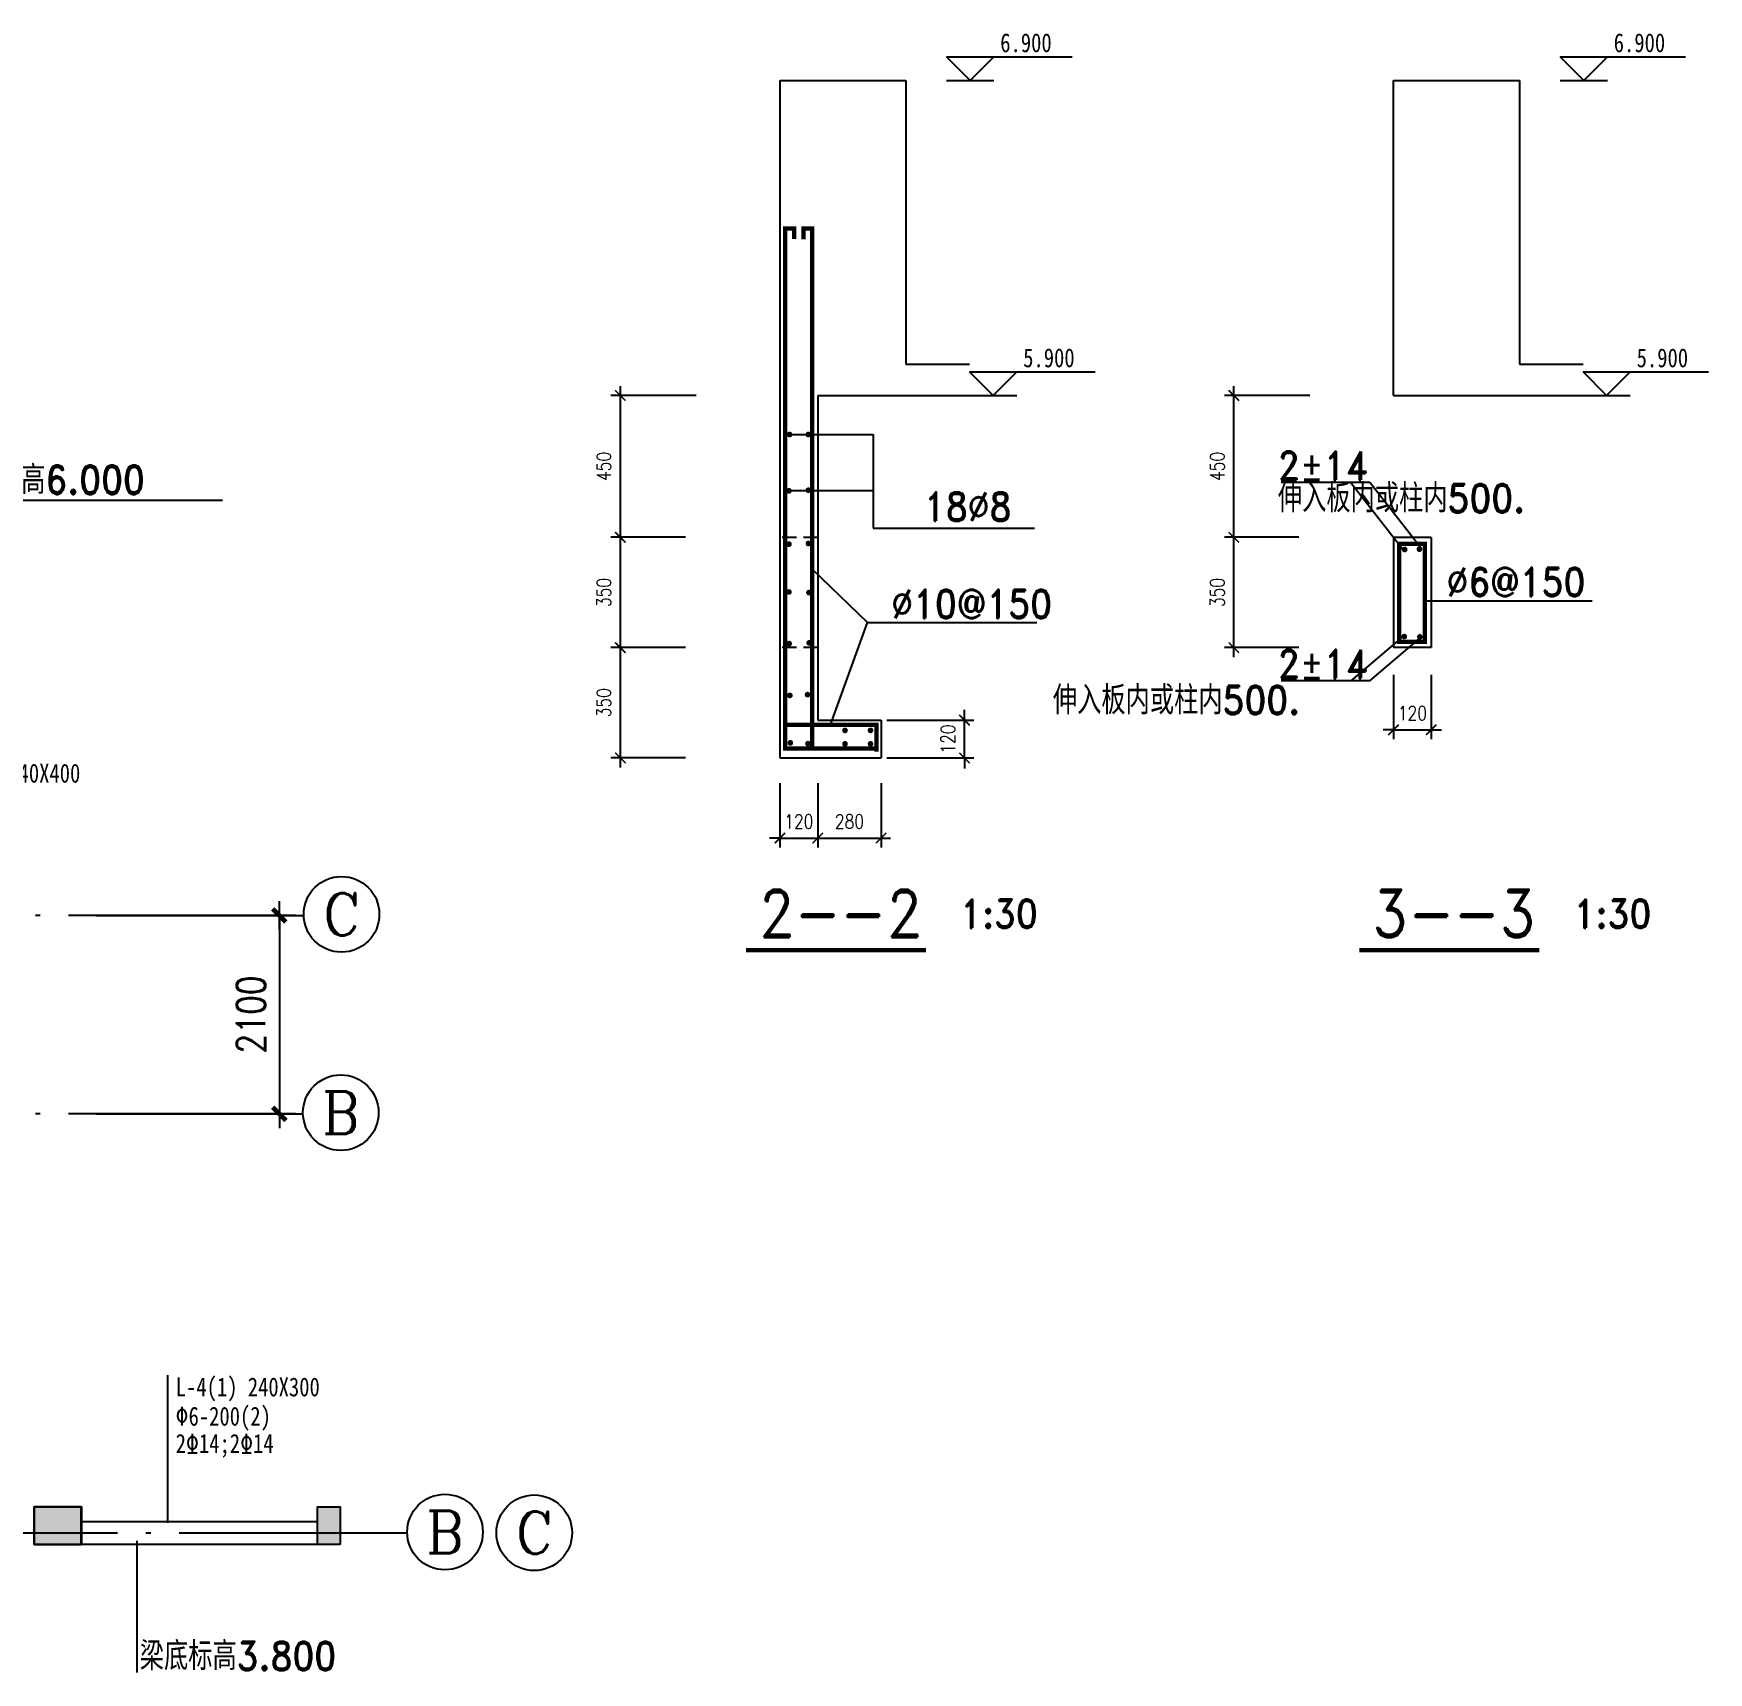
# Model space of a CAD drawing. Extents: x 79352 to 196427, y -253872 to -173208.
# Drawn here: x 178703 to 196427, y -192794 to -175454 of the extents above; entities that cross this region are included whole.
import ezdxf
from ezdxf.enums import TextEntityAlignment as Align

# ---------------------------------------------------------------- set-up
doc = ezdxf.new("R2010")
doc.units = 0
doc.header["$LTSCALE"] = 100
doc.header["$MEASUREMENT"] = 0
doc.header["$PDMODE"] = 34
doc.linetypes.add('ACAD_ISO04W100', pattern=[30.5, 24, -3, 0.5, -3])
doc.linetypes.add('DASHED', pattern=[0.75, 0.5, -0.25])
doc.layers.get('0').update_dxf_attribs({"color": 1, "linetype": 'CONTINUOUS'})
doc.layers.get('DEFPOINTS').update_dxf_attribs({"linetype": 'CONTINUOUS'})
for name, color, linetype in [('2', 200, 'CONTINUOUS'), ('211', 2, 'CONTINUOUS'), ('98', 7, 'CONTINUOUS'), ('AXIS_TEXT', 7, 'CONTINUOUS'), ('DOTE', 252, 'ACAD_ISO04W100'), ('PUB_DIM', 9, 'CONTINUOUS'), ('TXT', 253, 'CONTINUOUS'), ('WALL', 255, 'CONTINUOUS'), ('尺寸线及数字', 7, 'CONTINUOUS'), ('柱', 2, 'CONTINUOUS')]:
    doc.layers.add(name, color=color, linetype=linetype)
doc.styles.add('COMPLEX', font='COMPLEX')
doc.styles.add('DIM_FONT', font='SIMPLEX', dxfattribs={"width": 0.8})
doc.styles.add('HZTXT3', font='romand.shx', dxfattribs={"bigfont": 'sqtxt.shx'})
doc.dimstyles.new('NORMAL', dxfattribs={"dimtxt": 300, "dimasz": 1, "dimexe": 250, "dimexo": 0, "dimgap": 150, "dimtad": 1, "dimdec": 4, "dimlfac": -1, "dimzin": 0, "dimtxsty": 'STANDARD', "dimblk1": '_DIMX', "dimblk2": '_DIMX', "dimsah": 1, "dimcen": 0.09, "dimclrd": 256, "dimclre": 256, "dimclrt": 256, "dimazin": 3, "dimtfac": 5, "dimtdec": 4, "dimtix": 1, "dimtmove": 0, "dimatfit": 3, "dimtolj": 1, "dimtzin": 0})

# ---------------------------------------------------------------- blocks, each defined once
blk = doc.blocks.new('_ARCHTICK')
at = {"color": 0, "linetype": 'BYBLOCK', "const_width": 0.15}
blk.add_lwpolyline([(-0.5, -0.5), (0.5, 0.5)], dxfattribs=at)
blk = doc.blocks.new('*D75')
at = {"linetype": 'BYBLOCK'}
for p, q in [((-422085, -390757), (-422085, -391439)), ((-421685, -390757), (-421685, -391439)), ((-422085, -391339), (-422195, -391339)), ((-422085, -391339), (-421685, -391339)), ((-421685, -391339), (-421575, -391339))]:
    blk.add_line(p, q, dxfattribs=at)
at = {"layer": 'DEFPOINTS', "color": 0, "linetype": 'BYBLOCK'}
for p in [(-422085, -390757), (-421685, -390757), (-421685, -391339)]:
    blk.add_point(p, dxfattribs=at)
at = {"linetype": 'BYBLOCK', "xscale": 110, "yscale": 110, "zscale": 110}
blk.add_blockref('_ARCHTICK', (-422085, -391339), dxfattribs=at)
at = {"linetype": 'BYBLOCK', "xscale": 110, "yscale": 110, "zscale": 110, "rotation": 180}
blk.add_blockref('_ARCHTICK', (-421685, -391339), dxfattribs=at)
at = {"linetype": 'BYBLOCK', "insert": (-421885, -391164), "char_height": 150, "attachment_point": 5, "style": 'DIM_FONT'}
blk.add_mtext('\\A1;120', dxfattribs=at)
blk = doc.blocks.new('_DIMX')
blk.add_line((-150, 0), (150, 0))
at = {"const_width": 50}
blk.add_lwpolyline([(-70, -70), (70, 70)], dxfattribs=at)
blk = doc.blocks.new('*D76')
at = {"linetype": 'BYBLOCK'}
for p, q in [((-423084, -389324), (-423873, -389324)), ((-423773, -390591), (-423773, -389224)), ((-423084, -390491), (-423873, -390491))]:
    blk.add_line(p, q, dxfattribs=at)
at = {"layer": 'DEFPOINTS', "color": 0, "linetype": 'BYBLOCK'}
for p in [(-423773, -389324), (-423084, -389324), (-423084, -390491)]:
    blk.add_point(p, dxfattribs=at)
at = {"linetype": 'BYBLOCK', "xscale": 110, "yscale": 110, "zscale": 110}
for p, rotation in [((-423773, -389324), 90), ((-423773, -390491), 270)]:
    blk.add_blockref('_ARCHTICK', p, dxfattribs=dict(at, rotation=rotation))
at = {"linetype": 'BYBLOCK', "insert": (-423948, -389907), "char_height": 150, "attachment_point": 5, "rotation": 90, "style": 'DIM_FONT'}
blk.add_mtext('\\A1;350', dxfattribs=at)
blk = doc.blocks.new('*D77')
at = {"linetype": 'BYBLOCK'}
for p, q in [((-423773, -389424), (-423773, -388057)), ((-423084, -388157), (-423873, -388157)), ((-423084, -389324), (-423873, -389324))]:
    blk.add_line(p, q, dxfattribs=at)
at = {"layer": 'DEFPOINTS', "color": 0, "linetype": 'BYBLOCK'}
for p in [(-423773, -388157), (-423084, -388157), (-423084, -389324)]:
    blk.add_point(p, dxfattribs=at)
at = {"linetype": 'BYBLOCK', "xscale": 110, "yscale": 110, "zscale": 110}
for p, rotation in [((-423773, -388157), 90), ((-423773, -389324), 270)]:
    blk.add_blockref('_ARCHTICK', p, dxfattribs=dict(at, rotation=rotation))
at = {"linetype": 'BYBLOCK', "insert": (-423948, -388741), "char_height": 150, "attachment_point": 5, "rotation": 90, "style": 'DIM_FONT'}
blk.add_mtext('\\A1;350', dxfattribs=at)
blk = doc.blocks.new('*D78')
at = {"linetype": 'BYBLOCK'}
for p, q in [((-422970, -386657), (-423873, -386657)), ((-423773, -388257), (-423773, -386557)), ((-423084, -388157), (-423873, -388157))]:
    blk.add_line(p, q, dxfattribs=at)
at = {"layer": 'DEFPOINTS', "color": 0, "linetype": 'BYBLOCK'}
for p in [(-423773, -386657), (-422970, -386657), (-423084, -388157)]:
    blk.add_point(p, dxfattribs=at)
at = {"linetype": 'BYBLOCK', "xscale": 110, "yscale": 110, "zscale": 110}
for p, rotation in [((-423773, -386657), 90), ((-423773, -388157), 270)]:
    blk.add_blockref('_ARCHTICK', p, dxfattribs=dict(at, rotation=rotation))
at = {"linetype": 'BYBLOCK', "insert": (-423948, -387407), "char_height": 150, "attachment_point": 5, "rotation": 90, "style": 'DIM_FONT'}
blk.add_mtext('\\A1;450', dxfattribs=at)
blk = doc.blocks.new('*D79')
at = {"linetype": 'BYBLOCK'}
for p, q in [((-415593, -389611), (-415593, -390293)), ((-415193, -389611), (-415193, -390293)), ((-415593, -390193), (-415703, -390193)), ((-415593, -390193), (-415193, -390193)), ((-415193, -390193), (-415083, -390193))]:
    blk.add_line(p, q, dxfattribs=at)
at = {"layer": 'DEFPOINTS', "color": 0, "linetype": 'BYBLOCK'}
for p in [(-415593, -389611), (-415193, -389611), (-415193, -390193)]:
    blk.add_point(p, dxfattribs=at)
at = {"linetype": 'BYBLOCK', "xscale": 110, "yscale": 110, "zscale": 110}
blk.add_blockref('_ARCHTICK', (-415593, -390193), dxfattribs=at)
at = {"linetype": 'BYBLOCK', "xscale": 110, "yscale": 110, "zscale": 110, "rotation": 180}
blk.add_blockref('_ARCHTICK', (-415193, -390193), dxfattribs=at)
at = {"linetype": 'BYBLOCK', "insert": (-415393, -390018), "char_height": 150, "attachment_point": 5, "style": 'DIM_FONT'}
blk.add_mtext('\\A1;120', dxfattribs=at)
blk = doc.blocks.new('*D80')
at = {"linetype": 'BYBLOCK'}
for p, q in [((-417282, -389424), (-417282, -388057)), ((-416593, -388157), (-417382, -388157)), ((-416593, -389324), (-417382, -389324))]:
    blk.add_line(p, q, dxfattribs=at)
at = {"layer": 'DEFPOINTS', "color": 0, "linetype": 'BYBLOCK'}
for p in [(-417282, -388157), (-416593, -388157), (-416593, -389324)]:
    blk.add_point(p, dxfattribs=at)
at = {"linetype": 'BYBLOCK', "xscale": 110, "yscale": 110, "zscale": 110}
for p, rotation in [((-417282, -388157), 90), ((-417282, -389324), 270)]:
    blk.add_blockref('_ARCHTICK', p, dxfattribs=dict(at, rotation=rotation))
at = {"linetype": 'BYBLOCK', "insert": (-417457, -388741), "char_height": 150, "attachment_point": 5, "rotation": 90, "style": 'DIM_FONT'}
blk.add_mtext('\\A1;350', dxfattribs=at)
blk = doc.blocks.new('*D81')
at = {"linetype": 'BYBLOCK'}
for p, q in [((-416479, -386657), (-417382, -386657)), ((-417282, -388257), (-417282, -386557)), ((-416593, -388157), (-417382, -388157))]:
    blk.add_line(p, q, dxfattribs=at)
at = {"layer": 'DEFPOINTS', "color": 0, "linetype": 'BYBLOCK'}
for p in [(-417282, -386657), (-416479, -386657), (-416593, -388157)]:
    blk.add_point(p, dxfattribs=at)
at = {"linetype": 'BYBLOCK', "xscale": 110, "yscale": 110, "zscale": 110}
for p, rotation in [((-417282, -386657), 90), ((-417282, -388157), 270)]:
    blk.add_blockref('_ARCHTICK', p, dxfattribs=dict(at, rotation=rotation))
at = {"linetype": 'BYBLOCK', "insert": (-417457, -387407), "char_height": 150, "attachment_point": 5, "rotation": 90, "style": 'DIM_FONT'}
blk.add_mtext('\\A1;450', dxfattribs=at)
blk = doc.blocks.new('*D82')
at = {"linetype": 'BYBLOCK'}
for p, q in [((187002, -183384), (187002, -184066)), ((187672, -183384), (187672, -184066)), ((186902, -183966), (187772, -183966))]:
    blk.add_line(p, q, dxfattribs=at)
at = {"layer": 'DEFPOINTS', "color": 0, "linetype": 'BYBLOCK'}
for p in [(187002, -183384), (187672, -183384), (187672, -183966)]:
    blk.add_point(p, dxfattribs=at)
at = {"linetype": 'BYBLOCK', "xscale": 110, "yscale": 110, "zscale": 110, "rotation": 180}
blk.add_blockref('_ARCHTICK', (187002, -183966), dxfattribs=at)
at = {"linetype": 'BYBLOCK', "xscale": 110, "yscale": 110, "zscale": 110}
blk.add_blockref('_ARCHTICK', (187672, -183966), dxfattribs=at)
at = {"linetype": 'BYBLOCK', "insert": (187337, -183791), "char_height": 150, "attachment_point": 5, "style": 'DIM_FONT'}
blk.add_mtext('\\A1;280', dxfattribs=at)
blk = doc.blocks.new('*D83')
at = {"linetype": 'BYBLOCK'}
for p, q in [((-420132, -390091), (-420132, -389981)), ((-420954, -390091), (-420032, -390091)), ((-420132, -390491), (-420132, -390091)), ((-420954, -390491), (-420032, -390491)), ((-420132, -390491), (-420132, -390601))]:
    blk.add_line(p, q, dxfattribs=at)
at = {"layer": 'DEFPOINTS', "color": 0, "linetype": 'BYBLOCK'}
for p in [(-420954, -390091), (-420132, -390091), (-420954, -390491)]:
    blk.add_point(p, dxfattribs=at)
at = {"linetype": 'BYBLOCK', "xscale": 110, "yscale": 110, "zscale": 110}
for p, rotation in [((-420132, -390091), 270), ((-420132, -390491), 90)]:
    blk.add_blockref('_ARCHTICK', p, dxfattribs=dict(at, rotation=rotation))
at = {"linetype": 'BYBLOCK', "insert": (-420307, -390291), "char_height": 150, "attachment_point": 5, "rotation": 90, "style": 'DIM_FONT'}
blk.add_mtext('\\A1;120', dxfattribs=at)
blk = doc.blocks.new('_AXISO')
blk.add_circle((0, 0), 0.5)
at = {"layer": 'AXIS_TEXT', "style": 'COMPLEX', "width": 1.041667}
blk.add_attdef('A', text='', height=0.56, dxfattribs=at).set_placement((-0.25, -0.28), (0.25, -0.28), align=Align.FIT)
blk = doc.blocks.new('*D168')
at = {"linetype": 'BYBLOCK'}
for p, q in [((178056, -192259), (180246, -192259)), ((179996, -192260), (179996, -194358)), ((178056, -194359), (180246, -194359))]:
    blk.add_line(p, q, dxfattribs=at)
at = {"layer": 'DEFPOINTS', "color": 0, "linetype": 'BYBLOCK'}
for p in [(178056, -192259), (178056, -194359), (179996, -194359)]:
    blk.add_point(p, dxfattribs=at)
at = {"linetype": 'BYBLOCK'}
for p, rotation in [((179996, -192259), 90), ((179996, -194359), 270)]:
    blk.add_blockref('_DIMX', p, dxfattribs=dict(at, rotation=rotation))
at = {"linetype": 'BYBLOCK', "insert": (179696, -193309), "char_height": 300, "attachment_point": 5, "rotation": 90, "style": 'DIM_FONT'}
blk.add_mtext('\\A1;2100', dxfattribs=at)

msp = doc.modelspace()

# ---------------------------------------------------------------- linework, layer by layer
at = {"layer": '2'}
for points in [[(179209.6, -191440.8), (178704.6, -191440.8), (179209.6, -191040.8), (178704.6, -191040.5)], [(181709, -191041.7), (181949, -191041.7), (181709, -191440.8), (181949, -191440.8)]]:
    msp.add_solid(points, dxfattribs=at)
at = {"layer": 'DOTE'}
for p, q in [((181475.2, -184783.9), (160036.1, -184783.9)), ((181475.2, -186883.9), (160036.1, -186883.9)), ((182643.4, -191320.5), (178076, -191320.5))]:
    msp.add_line(p, q, dxfattribs=at)
at = {"layer": 'WALL'}
for p, q in [((178709.2, -191440.9), (178709.2, -191040.8)), ((178709.2, -191040.8), (178949.2, -191040.8)), ((181709, -191201.7), (179209.6, -191200.8)), ((178709.2, -191440.9), (178949.2, -191440.9)), ((181709, -191440.8), (179208.9, -191440.8))]:
    msp.add_line(p, q, dxfattribs=at)
at = {"layer": '尺寸线及数字'}
for p, q in [((188614.9, -175951.6), (188364.9, -175701.6)), ((188364.9, -175701.6), (189692.6, -175701.6)), ((188864.9, -175701.6), (188614.9, -175951.6)), ((195106.2, -175951.6), (194856.2, -175701.6)), ((194856.2, -175701.6), (196183.9, -175701.6)), ((195356.2, -175701.6), (195106.2, -175951.6)), ((188364.9, -175951.6), (188864.9, -175951.6)), ((194856.2, -175951.6), (195356.2, -175951.6)), ((188857.6, -179284.9), (188607.6, -179034.9)), ((188607.6, -179034.9), (189935.3, -179034.9)), ((189107.6, -179034.9), (188857.6, -179284.9)), ((195348.9, -179284.9), (195098.9, -179034.9)), ((195098.9, -179034.9), (196426.6, -179034.9)), ((195598.9, -179034.9), (195348.9, -179284.9)), ((188607.6, -179284.9), (189107.6, -179284.9)), ((195098.9, -179284.9), (195598.9, -179284.9))]:
    msp.add_line(p, q, dxfattribs=at)
at = {"layer": '柱'}
for p, q in [((186601.5, -175951.6), (187934.9, -175951.6)), ((186601.5, -175951.6), (186601.5, -183118.2)), ((187934.9, -175951.6), (187934.9, -178951.6)), ((193092.8, -175951.6), (194426.1, -175951.6)), ((193092.8, -179284.9), (193092.8, -175951.6)), ((194426.1, -175951.6), (194426.1, -178951.6)), ((187934.9, -178951.6), (188607.6, -178951.6)), ((194426.1, -178951.6), (195098.9, -178951.6)), ((187001.5, -179284.9), (187934.9, -179284.9)), ((187001.5, -179284.9), (187001.5, -182718.2)), ((187934.9, -179284.9), (188607.6, -179284.9)), ((193092.8, -179284.9), (194426.1, -179284.9)), ((194426.1, -179284.9), (195098.9, -179284.9)), ((186700.7, -179696.9), (187589.4, -179696.9)), ((187589.4, -179696.9), (187589.4, -180687)), ((192843.3, -180203.7), (191905.6, -180203.7)), ((193188.2, -180910.2), (192638, -180203.7)), ((193393.4, -180910.2), (192843.3, -180203.7)), ((177740.2, -180389.9), (180703.2, -180389.9)), ((186700.7, -180288.9), (187589.4, -180288.9)), ((187589.4, -180687), (189295.2, -180687)), ((193092.8, -180784.9), (193092.8, -181951.6)), ((193492.8, -180784.9), (193092.8, -180784.9)), ((193492.8, -180784.9), (193492.8, -181951.6)), ((186935.6, -181115.6), (187528.1, -181687.2)), ((193402.6, -181454.9), (195195.6, -181454.9)), ((187134.7, -182768.2), (187528.1, -181687.2)), ((187528.1, -181687.2), (189321, -181687.2)), ((192645.6, -182301.5), (193192.8, -181835.8)), ((192843.3, -182301.5), (193390.5, -181835.8)), ((193492.8, -181951.6), (193092.8, -181951.6)), ((192843.3, -182301.5), (191905.6, -182301.5)), ((187001.5, -182718.2), (187671.9, -182718.2)), ((187671.9, -182718.2), (187671.9, -183118.2)), ((186601.5, -183118.2), (187671.9, -183118.2)), ((180122.1, -189648.5), (180122.1, -191210.5)), ((179795.5, -191400.2), (179795.5, -192794))]:
    msp.add_line(p, q, dxfattribs=at)
at = {"layer": '柱', "linetype": 'DASHED', "ltscale": 3}
for p, q in [((187001.5, -180784.9), (186601.5, -180784.9)), ((187001.5, -181951.6), (186601.5, -181951.6))]:
    msp.add_line(p, q, dxfattribs=at)
at = {"layer": '柱', "const_width": 45}
for points in [[(186752.4, -177629), (186752.4, -177517.2), (186656, -177517.2), (186656, -183019.7), (187622.9, -183019.7)], [(186942.1, -183019.7), (186942.1, -177517.9), (186851.3, -177517.9), (186851.3, -177631.7)], [(186654, -182768.2), (187622.9, -182768.2), (187622.9, -183051.4)], [(186242.5, -185152.4), (188145.2, -185152.4)], [(192733.8, -185152.4), (194636.4, -185152.4)]]:
    msp.add_lwpolyline(points, dxfattribs=at)
at = {"layer": '柱', "const_width": 30}
for points in [[(186688.4, -179696.9, 1), (186718.4, -179696.9, 1)], [(186887.2, -179696.9, 1), (186917.2, -179696.9, 1)], [(186682, -180292.7, 1), (186712, -180292.7, 1)], [(186887.2, -180286.3, 1), (186917.2, -180286.3, 1)], [(186682, -180856.4, 1), (186712, -180856.4, 1)], [(186887.2, -180850, 1), (186917.2, -180850, 1)], [(193196.8, -180913.3, 1), (193226.8, -180913.3, 1)], [(193352, -180909.9, 1), (193382, -180909.9, 1)], [(186682, -181362.6, 1), (186712, -181362.6, 1)], [(186893.6, -181369, 1), (186923.6, -181369, 1)], [(193192.7, -181834.4, 1), (193222.7, -181834.4, 1)], [(193357.5, -181837.9, 1), (193387.5, -181837.9, 1)], [(186683.8, -181909, 1), (186713.8, -181909, 1)], [(186895.7, -181900.7, 1), (186925.7, -181900.7, 1)], [(186692.1, -182456.9, 1), (186722.1, -182456.9, 1)], [(186879.1, -182448.6, 1), (186909.1, -182448.6, 1)], [(187274.9, -182827.3, 1), (187304.9, -182827.3, 1)], [(187544.8, -182827.3, 1), (187574.8, -182827.3, 1)], [(186696.3, -182959.1, 1), (186726.3, -182959.1, 1)], [(186883.2, -182967.4, 1), (186913.2, -182967.4, 1)], [(187274.9, -182969.4, 1), (187304.9, -182969.4, 1)], [(187544.8, -182969.4, 1), (187574.8, -182969.4, 1)]]:
    msp.add_lwpolyline(points, format="xyb", close=True, dxfattribs=at)
at = {"layer": '柱', "const_width": 45}
msp.add_lwpolyline([(193152.8, -180852.7), (193424.8, -180852.7), (193424.8, -181891.2), (193152.8, -181891.2)], close=True, dxfattribs=at)
at = {"layer": '柱'}
for points in [[(179208.9, -191040.8), (178708.9, -191040.8), (178708.9, -191440.8), (179208.9, -191440.8)], [(179209.6, -191440.8), (178709.6, -191440.8), (178709.6, -191040.8), (179209.6, -191040.8)], [(181949, -191440.8), (181709, -191440.8), (181709, -191041.7), (181949, -191041.7)]]:
    msp.add_lwpolyline(points, close=True, dxfattribs=at)

# ---------------------------------------------------------------- block references
at = {"layer": 'PUB_DIM'}
ref = msp.add_blockref('_AXISO', (181962.3, -184772.9), dxfattribs=dict(at, xscale=800, yscale=800, zscale=800, rotation=180))
ref.add_attrib('A', 'C', dxfattribs={"layer": 'AXIS_TEXT', "height": 448, "style": 'COMPLEX', "width": 1.25}).set_placement((181762.3, -184996.9), (182162.3, -184996.9), align=Align.FIT)
ref = msp.add_blockref('_AXISO', (181954.9, -186871.6), dxfattribs=dict(at, xscale=800, yscale=800, zscale=800, rotation=180))
ref.add_attrib('A', 'B', dxfattribs={"layer": 'AXIS_TEXT', "height": 448, "style": 'COMPLEX', "width": 1.102941}).set_placement((181754.9, -187095.6), (182154.9, -187095.6), align=Align.FIT)
ref = msp.add_blockref('_AXISO', (183057.3, -191308.2), dxfattribs=dict(at, xscale=800, yscale=800, zscale=800, rotation=180))
ref.add_attrib('A', 'B', dxfattribs={"layer": 'AXIS_TEXT', "height": 448, "style": 'COMPLEX', "width": 1.102941}).set_placement((182857.3, -191532.2), (183257.3, -191532.2), align=Align.FIT)
ref = msp.add_blockref('_AXISO', (184001.6, -191316.2), dxfattribs=dict(at, xscale=800, yscale=800, zscale=800, rotation=180))
ref.add_attrib('A', 'C', dxfattribs={"layer": 'AXIS_TEXT', "height": 448, "style": 'COMPLEX', "width": 1.25}).set_placement((183801.6, -191540.2), (184201.6, -191540.2), align=Align.FIT)

# ---------------------------------------------------------------- texts
at = {"layer": '211', "width": 0.8}
for s, p in [('L-3(1) 240X400', (177674.8, -183379.6)), ('L-4(1) 240X300', (180208.9, -189872.7)), ('2%%13114;2%%13114', (180207.9, -190470.3))]:
    msp.add_text(s, height=200, dxfattribs=at).set_placement(p)
at = {"layer": '98', "width": 0.8}
msp.add_text('%%1306-200(2)', height=200, dxfattribs=at).set_placement((180207, -190182.6))
at = {"layer": 'TXT', "style": 'HZTXT3', "width": 0.9}
for s, height, p in [('2%%P14', 300, (191870, -180176.8)), ('梁顶标高6.000', 300, (177802.9, -180326.2)), ('伸入板内或柱内500.', 300, (191870, -180520.5)), ('18%%C8', 300, (188125.4, -180609.4)), ('%%C6@150', 300, (193654.3, -181407)), ('%%C10@150', 300, (187779.8, -181639.4)), ('2%%P14', 300, (191870, -182274.6)), ('伸入板内或柱内500.', 300, (189489.5, -182657)), ('2--2', 500, (186374.3, -185013.2)), ('1:30', 300, (188508.5, -184917.1)), ('3--3', 500, (192865.5, -185013.2)), ('1:30', 300, (194999.8, -184917.1)), ('梁底标高3.800', 300, (179827.6, -192769.6))]:
    msp.add_text(s, height=height, dxfattribs=at).set_placement(p)
at = {"layer": '尺寸线及数字', "width": 0.8}
for s, p in [('6.900', (188932.6, -175651.9)), ('6.900', (195423.9, -175651.9)), ('5.900', (189175.3, -178985.2)), ('5.900', (195666.6, -178985.2))]:
    msp.add_text(s, height=200, dxfattribs=at).set_placement(p)

# ---------------------------------------------------------------- dimensions: what is measured, and where the dimension line sits
at = {"layer": '柱'}
for base, p1, p2, text, picture, middle in [((184913, -179284.9), (185602.3, -180784.9), (185715.8, -179284.9), '450', '*D78', (184738, -180034.9)), ((191404.3, -179284.9), (192093.6, -180784.9), (192207.1, -179284.9), '450', '*D81', (191229.3, -180034.9)), ((184913, -180784.9), (185602.3, -181951.6), (185602.3, -180784.9), '350', '*D77', (184738, -181368.2)), ((191404.3, -180784.9), (192093.6, -181951.6), (192093.6, -180784.9), '350', '*D80', (191229.3, -181368.2)), ((184913, -181951.6), (185602.3, -183118.2), (185602.3, -181951.6), '350', '*D76', (184738, -182534.9)), ((188554.4, -182718.2), (187732.1, -183118.2), (187732.1, -182718.2), '120', '*D83', (188379.4, -182918.2))]:
    dim = msp.add_linear_dim(base=base, p1=p1, p2=p2, angle=90, text=text, dimstyle='NORMAL', override={"dimtxt": 150, "dimasz": 110, "dimexe": 100, "dimgap": 100, "dimdec": 0, "dimlfac": 1, "dimzin": 8, "dimtxsty": 'DIM_FONT', "dimblk": '_DIMX', "dimblk1": 'ARCHTICK', "dimblk2": 'ARCHTICK', "dimdle": 100, "dimtdec": 0}, dxfattribs=at)
    dim.commit()
    dim.dimension.update_dxf_attribs({"geometry": picture, "text_midpoint": middle, "insert": (608686.2, 207372.5)})
for base, p1, p2, picture, middle in [((193492.8, -182820.2), (193092.8, -182238.2), (193492.8, -182238.2), '*D79', (193292.8, -182645.2)), ((187001.5, -183966.3), (186601.5, -183384.3), (187001.5, -183384.3), '*D75', (186801.5, -183791.3))]:
    dim = msp.add_linear_dim(base=base, p1=p1, p2=p2, text='120', dimstyle='NORMAL', override={"dimtxt": 150, "dimasz": 110, "dimexe": 100, "dimgap": 100, "dimdec": 0, "dimlfac": 1, "dimzin": 8, "dimtxsty": 'DIM_FONT', "dimblk": '_DIMX', "dimblk1": 'ARCHTICK', "dimblk2": 'ARCHTICK', "dimdle": 100, "dimtdec": 0}, dxfattribs=at)
    dim.commit()
    dim.dimension.update_dxf_attribs({"geometry": picture, "text_midpoint": middle, "insert": (608686.2, 207372.5)})
dim = msp.add_linear_dim(base=(187671.9, -183966.3), p1=(187001.5, -183384.3), p2=(187671.9, -183384.3), text='280', dimstyle='NORMAL', override={"dimtxt": 150, "dimasz": 110, "dimexe": 100, "dimgap": 100, "dimdec": 0, "dimlfac": 1, "dimzin": 8, "dimtxsty": 'DIM_FONT', "dimblk": '_DIMX', "dimblk1": 'ARCHTICK', "dimblk2": 'ARCHTICK', "dimdle": 100, "dimtdec": 0}, dxfattribs=at)
dim.commit()
dim.dimension.update_dxf_attribs({"geometry": '*D82', "text_midpoint": (187336.7, -183791.3)})
dim = msp.add_linear_dim(base=(181304.8, -186883.9), p1=(179364.5, -184783.9), p2=(179364.5, -186883.9), angle=90, dimstyle='NORMAL', override={"dimdec": 0, "dimtxsty": 'DIM_FONT', "dimblk": '_DIMX', "dimtdec": 0}, dxfattribs=at)
dim.commit()
dim.dimension.update_dxf_attribs({"geometry": '*D168', "text_midpoint": (181004.8, -185833.9), "insert": (1308.7, 7475)})

doc.saveas('drawing.dxf')
